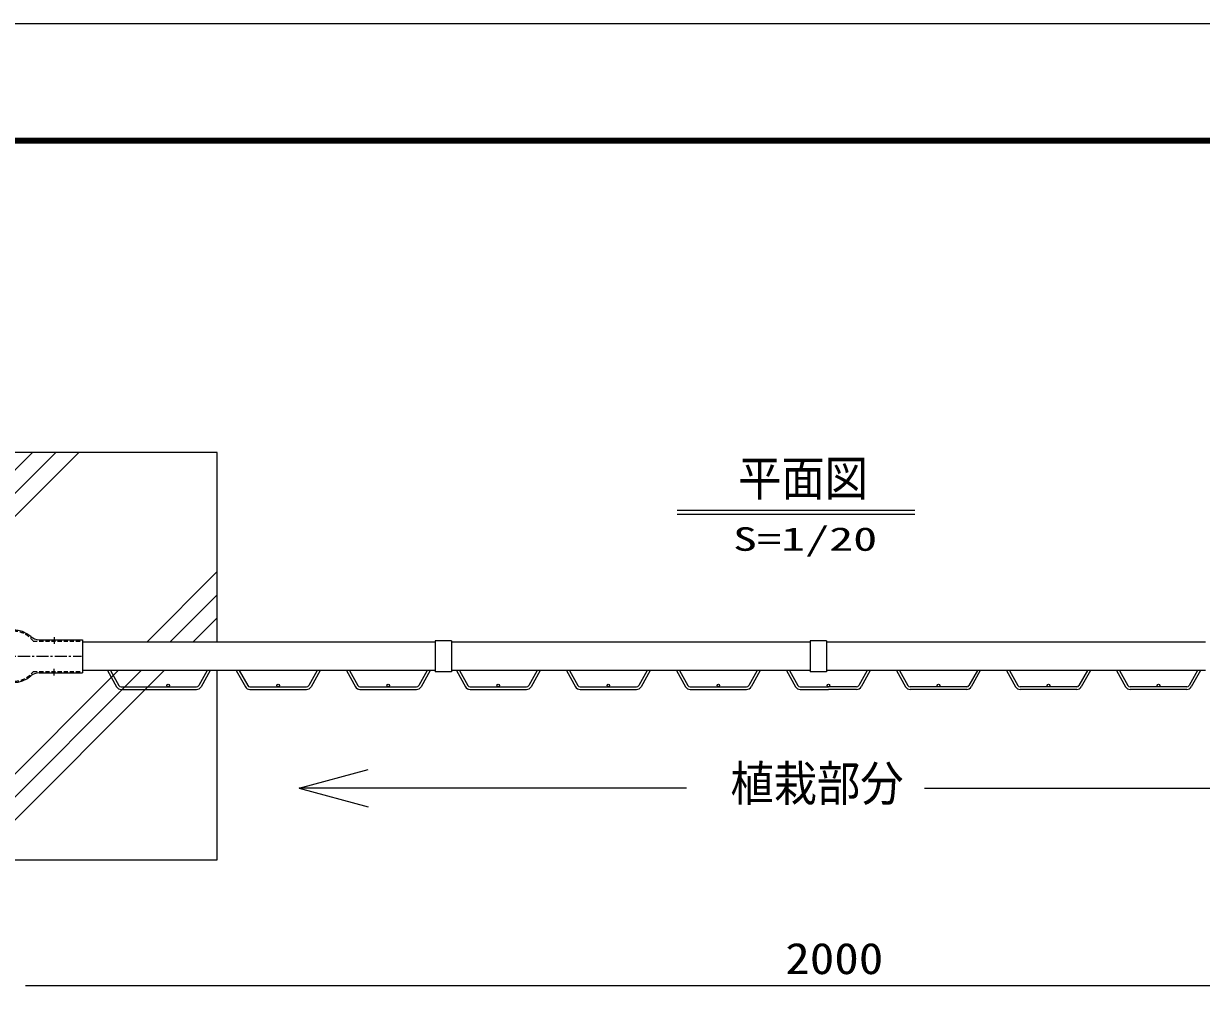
# Model space of a CAD drawing. Units: millimetres, scale not verified. Extents: x -6279 to 403, y -2363 to 2362.
# Drawn here: x -4966 to -3521, y 1158 to 2362 of the extents above; entities that cross this region are included whole.
import ezdxf
from ezdxf.enums import TextEntityAlignment as Align

# ---------------------------------------------------------------- set-up
doc = ezdxf.new("R2010")
doc.units = ezdxf.units.MM
doc.header["$LTSCALE"] = 20
doc.linetypes.add('USER2', pattern=[1.125, 0.75, -0.125, 0.125, -0.125])
doc.linetypes.add('USER3', pattern=[0.375, 0.25, -0.125])
for name, color, linetype, lineweight in [('0-1_寸法', 7, 'Continuous', 13), ('0-2_基礎', 7, 'Continuous', 13), ('0-4_胴縁', 7, 'Continuous', 13), ('0-5_0', 7, 'Continuous', 13), ('0-8_WM', 30, 'Continuous', 13), ('0-B_バンド', 4, 'Continuous', 13), ('0-C_EXTCNT-LMEC0', 4, 'Continuous', 25), ('0-D_継手', 6, 'Continuous', 13)]:
    doc.layers.add(name, color=color, linetype=linetype, lineweight=lineweight)
doc.styles.add('ＭＳ ゴシック', font='')
doc.styles.get('ＭＳ ゴシック').set_extended_font_data('MS Gothic')

msp = doc.modelspace()

# ---------------------------------------------------------------- linework, layer by layer
at = {"layer": '0-1_寸法'}
msp.add_line((-4963.75, 1181.61), (-2993.75, 1181.61), dxfattribs=at)
at = {"layer": '0-2_基礎'}
for p, q in [((-5187.6, 1603.31), (-4955.1, 1835.81)), ((-5159.31, 1603.31), (-4926.81, 1835.81)), ((-5131.03, 1603.31), (-4898.53, 1835.81)), ((-4815.12, 1603.31), (-4728.75, 1689.68)), ((-4786.83, 1603.31), (-4728.75, 1661.39)), ((-4758.55, 1603.31), (-4728.75, 1633.11)), ((-5082.62, 1335.81), (-4850.12, 1568.31)), ((-5054.33, 1335.81), (-4821.83, 1568.31)), ((-5026.05, 1335.81), (-4793.55, 1568.31))]:
    msp.add_line(p, q, dxfattribs=at)
for points in [[(-4728.75, 1603.31), (-4728.75, 1835.81), (-5228.75, 1835.81), (-5228.75, 1603.31)], [(-5228.75, 1568.31), (-5228.75, 1335.81), (-4728.75, 1335.81), (-4728.75, 1568.31)]]:
    msp.add_lwpolyline(points, dxfattribs=at)
at = {"layer": '0-4_胴縁'}
for p, q in [((-4461.25, 1603.31), (-4893.75, 1603.31)), ((-4001.25, 1603.31), (-4441.25, 1603.31)), ((-3516.25, 1603.31), (-3981.25, 1603.31)), ((-4461.25, 1568.31), (-4893.75, 1568.31)), ((-4001.25, 1568.31), (-4441.25, 1568.31)), ((-3516.25, 1568.31), (-3981.25, 1568.31))]:
    msp.add_line(p, q, dxfattribs=at)
at = {"layer": '0-5_0', "color": 3}
msp.add_lwpolyline([(-6279.3, 2362.4), (403.2, 2362.4), (403.2, -2362.6), (-6279.3, -2362.6)], close=True, dxfattribs=at)
at = {"layer": '0-5_0'}
for points in [[(-6054.3, 2221.77), (178.2, 2221.77), (178.2, -2221.98), (-6054.3, -2221.98)], [(-6052.89, 2220.37), (176.8, 2220.37), (176.8, -2220.57), (-6052.89, -2220.57)], [(-6051.48, 2218.96), (175.39, 2218.96), (175.39, -2219.16), (-6051.48, -2219.16)], [(-6050.08, 2217.55), (173.99, 2217.55), (173.99, -2217.76), (-6050.08, -2217.76)], [(-6048.67, 2216.15), (172.58, 2216.15), (172.58, -2216.35), (-6048.67, -2216.35)]]:
    msp.add_lwpolyline(points, close=True, dxfattribs=at)
at = {"layer": '0-8_WM'}
for p, q in [((-4863.17, 1568.31), (-4852.02, 1548.39)), ((-4859.51, 1568.31), (-4849.23, 1549.95)), ((-4741, 1568.31), (-4751.28, 1549.95)), ((-4737.33, 1568.31), (-4748.48, 1548.39)), ((-4705.18, 1568.31), (-4694.02, 1548.39)), ((-4701.51, 1568.31), (-4691.23, 1549.95)), ((-4606, 1568.31), (-4616.28, 1549.95)), ((-4602.33, 1568.31), (-4613.48, 1548.39)), ((-4570.18, 1568.31), (-4559.02, 1548.39)), ((-4566.51, 1568.31), (-4556.23, 1549.95)), ((-4471, 1568.31), (-4481.28, 1549.95)), ((-4467.33, 1568.31), (-4478.48, 1548.39)), ((-4435.18, 1568.31), (-4424.02, 1548.39)), ((-4431.51, 1568.31), (-4421.23, 1549.95)), ((-4336, 1568.31), (-4346.28, 1549.95)), ((-4332.33, 1568.31), (-4343.48, 1548.39)), ((-4300.18, 1568.31), (-4289.02, 1548.39)), ((-4296.51, 1568.31), (-4286.23, 1549.95)), ((-4201, 1568.31), (-4211.28, 1549.95)), ((-4197.33, 1568.31), (-4208.48, 1548.39)), ((-4165.18, 1568.31), (-4154.02, 1548.39)), ((-4161.51, 1568.31), (-4151.23, 1549.95)), ((-4066, 1568.31), (-4076.28, 1549.95)), ((-4062.33, 1568.31), (-4073.48, 1548.39)), ((-4030.18, 1568.31), (-4019.02, 1548.39)), ((-4026.51, 1568.31), (-4016.23, 1549.95)), ((-3931, 1568.31), (-3941.28, 1549.95)), ((-3927.33, 1568.31), (-3938.48, 1548.39)), ((-3895.18, 1568.31), (-3884.02, 1548.39)), ((-3891.51, 1568.31), (-3881.23, 1549.95)), ((-3796, 1568.31), (-3806.28, 1549.95)), ((-3792.33, 1568.31), (-3803.48, 1548.39)), ((-3760.18, 1568.31), (-3749.02, 1548.39)), ((-3756.51, 1568.31), (-3746.23, 1549.95)), ((-3661, 1568.31), (-3671.28, 1549.95)), ((-3657.33, 1568.31), (-3668.48, 1548.39)), ((-3625.18, 1568.31), (-3614.02, 1548.39)), ((-3621.51, 1568.31), (-3611.23, 1549.95)), ((-3526, 1568.31), (-3536.28, 1549.95)), ((-3522.33, 1568.31), (-3533.48, 1548.39)), ((-4846.44, 1548.31), (-4754.07, 1548.31)), ((-4688.44, 1548.31), (-4619.07, 1548.31)), ((-4553.44, 1548.31), (-4484.07, 1548.31)), ((-4418.44, 1548.31), (-4349.07, 1548.31)), ((-4283.44, 1548.31), (-4214.07, 1548.31)), ((-4148.44, 1548.31), (-4079.07, 1548.31)), ((-4013.44, 1548.31), (-3978.75, 1548.31)), ((-3944.07, 1548.31), (-3978.75, 1548.31)), ((-3809.07, 1548.31), (-3878.44, 1548.31)), ((-3674.07, 1548.31), (-3743.44, 1548.31)), ((-3539.07, 1548.31), (-3608.44, 1548.31)), ((-4846.44, 1545.11), (-4754.07, 1545.11)), ((-4688.44, 1545.11), (-4619.07, 1545.11)), ((-4553.44, 1545.11), (-4484.07, 1545.11)), ((-4418.44, 1545.11), (-4349.07, 1545.11)), ((-4283.44, 1545.11), (-4214.07, 1545.11)), ((-4148.44, 1545.11), (-4079.07, 1545.11)), ((-4013.44, 1545.11), (-3978.75, 1545.11)), ((-3944.07, 1545.11), (-3978.75, 1545.11)), ((-3809.07, 1545.11), (-3878.44, 1545.11)), ((-3674.07, 1545.11), (-3743.44, 1545.11)), ((-3539.07, 1545.11), (-3608.44, 1545.11))]:
    msp.add_line(p, q, dxfattribs=at)
for centre in [(-4788.75, 1549.91), (-4653.75, 1549.91), (-4518.75, 1549.91), (-4383.75, 1549.91), (-4248.75, 1549.91), (-4113.75, 1549.91), (-3978.75, 1549.91), (-3978.75, 1549.91), (-3843.75, 1549.91), (-3708.75, 1549.91), (-3573.75, 1549.91)]:
    msp.add_circle(centre, 1.6, dxfattribs=at)
for centre, radius, start, end in [((-4846.44, 1551.51), 6.4, 209.2358, 270), ((-4846.44, 1551.51), 3.2, 209.2358, 270), ((-4754.07, 1551.51), 3.2, 270, 330.7642), ((-4754.07, 1551.51), 6.4, 270, 330.7642), ((-4688.44, 1551.51), 6.4, 209.2358, 270), ((-4688.44, 1551.51), 3.2, 209.2358, 270), ((-4619.07, 1551.51), 3.2, 270, 330.7642), ((-4619.07, 1551.51), 6.4, 270, 330.7642), ((-4553.44, 1551.51), 6.4, 209.2358, 270), ((-4553.44, 1551.51), 3.2, 209.2358, 270), ((-4484.07, 1551.51), 3.2, 270, 330.7642), ((-4484.07, 1551.51), 6.4, 270, 330.7642), ((-4418.44, 1551.51), 6.4, 209.2358, 270), ((-4418.44, 1551.51), 3.2, 209.2358, 270), ((-4349.07, 1551.51), 3.2, 270, 330.7642), ((-4349.07, 1551.51), 6.4, 270, 330.7642), ((-4283.44, 1551.51), 6.4, 209.2358, 270), ((-4283.44, 1551.51), 3.2, 209.2358, 270), ((-4214.07, 1551.51), 3.2, 270, 330.7642), ((-4214.07, 1551.51), 6.4, 270, 330.7642), ((-4148.44, 1551.51), 6.4, 209.2358, 270), ((-4148.44, 1551.51), 3.2, 209.2358, 270), ((-4079.07, 1551.51), 3.2, 270, 330.7642), ((-4079.07, 1551.51), 6.4, 270, 330.7642), ((-4013.44, 1551.51), 6.4, 209.2358, 270), ((-4013.44, 1551.51), 3.2, 209.2358, 270), ((-3944.07, 1551.51), 3.2, 270, 330.7642), ((-3944.07, 1551.51), 6.4, 270, 330.7642), ((-3878.44, 1551.51), 6.4, 209.2358, 270), ((-3878.44, 1551.51), 3.2, 209.2358, 270), ((-3809.07, 1551.51), 3.2, 270, 330.7642), ((-3809.07, 1551.51), 6.4, 270, 330.7642), ((-3743.44, 1551.51), 6.4, 209.2358, 270), ((-3743.44, 1551.51), 3.2, 209.2358, 270), ((-3674.07, 1551.51), 3.2, 270, 330.7642), ((-3674.07, 1551.51), 6.4, 270, 330.7642), ((-3608.44, 1551.51), 6.4, 209.2358, 270), ((-3608.44, 1551.51), 3.2, 209.2358, 270), ((-3539.07, 1551.51), 3.2, 270, 330.7642), ((-3539.07, 1551.51), 6.4, 270, 330.7642)]:
    msp.add_arc(centre, radius, start, end, dxfattribs=at)
at = {"layer": '0-B_バンド'}
for p, q in [((-4441.25, 1604.91), (-4461.25, 1604.91)), ((-4461.25, 1604.91), (-4461.25, 1566.71)), ((-4441.25, 1604.91), (-4441.25, 1566.71)), ((-3981.25, 1604.91), (-4001.25, 1604.91)), ((-4001.25, 1604.91), (-4001.25, 1566.71)), ((-3981.25, 1604.91), (-3981.25, 1566.71)), ((-4441.25, 1566.71), (-4461.25, 1566.71)), ((-3981.25, 1566.71), (-4001.25, 1566.71))]:
    msp.add_line(p, q, dxfattribs=at)
at = {"layer": '0-C_EXTCNT-LMEC0'}
for p, q in [((-4164.43, 1765.35), (-3872.54, 1765.35)), ((-4164.43, 1760.1), (-3872.54, 1760.1)), ((-4627.98, 1423.98), (-4543.53, 1447)), ((-4627.98, 1423.98), (-4543.53, 1400.96))]:
    msp.add_line(p, q, dxfattribs=at)
for points in [[(-4152.68, 1423.98), (-4627.98, 1423.98), (-4543.53, 1447)], [(-3860.93, 1423.98), (-3330.14, 1423.98), (-3414.59, 1447)]]:
    msp.add_lwpolyline(points, dxfattribs=at)
at = {"layer": '0-D_継手', "linetype": 'USER3'}
for p, q in [((-4954.38, 1604.56), (-4893.75, 1604.56)), ((-4954.38, 1567.06), (-4893.75, 1567.06))]:
    msp.add_line(p, q, dxfattribs=at)
at = {"layer": '0-D_継手'}
for p, q in [((-4947.25, 1606.16), (-4893.75, 1606.16)), ((-4934.75, 1606.16), (-4934.75, 1604.56)), ((-4922.75, 1606.16), (-4922.75, 1604.56)), ((-4893.75, 1606.16), (-4893.75, 1565.46)), ((-4947.25, 1565.46), (-4893.75, 1565.46)), ((-4934.75, 1565.46), (-4934.75, 1567.06)), ((-4922.75, 1565.46), (-4922.75, 1567.06))]:
    msp.add_line(p, q, dxfattribs=at)
at = {"layer": '0-D_継手', "linetype": 'USER2'}
for p, q in [((-4928.75, 1609.35), (-4928.75, 1601.03)), ((-5063.03, 1585.81), (-4894.95, 1585.81)), ((-4928.75, 1562.27), (-4928.75, 1570.6))]:
    msp.add_line(p, q, dxfattribs=at)
at = {"layer": '0-D_継手', "linetype": 'USER3'}
for start, end in [(37.57187, 142.42813), (217.57187, 322.42813)]:
    msp.add_arc((-4978.75, 1585.81), 30.75, start, end, dxfattribs=at)
at = {"layer": '0-D_継手'}
for centre, radius, start, end in [((-4978.75, 1585.81), 32.35, 48.29397, 131.70603), ((-4947.25, 1621.16), 15, 228.29397, 270), ((-4978.75, 1585.81), 32.35, 228.29397, 311.70603), ((-4947.25, 1550.46), 15, 90, 131.70603)]:
    msp.add_arc(centre, radius, start, end, dxfattribs=at)

# ---------------------------------------------------------------- texts
at = {"layer": '0-1_寸法', "style": 'ＭＳ ゴシック', "width": 1.15}
msp.add_text('2000', height=38.42, dxfattribs=at).set_placement((-4031.61, 1184.21), align=Align.BOTTOM_LEFT)
at = {"layer": '0-C_EXTCNT-LMEC0', "style": 'ＭＳ ゴシック'}
for s, height, width, p in [('平面図', 43.26, 0.9, (-4089.51, 1769.77)), ('S=1/20', 28.89, 1.5, (-4095.72, 1706.59)), ('植栽部分', 43.26, 0.9, (-4099, 1395.23))]:
    msp.add_text(s, height=height, dxfattribs=dict(at, width=width)).set_placement(p, align=Align.BOTTOM_LEFT)

doc.saveas('drawing.dxf')
